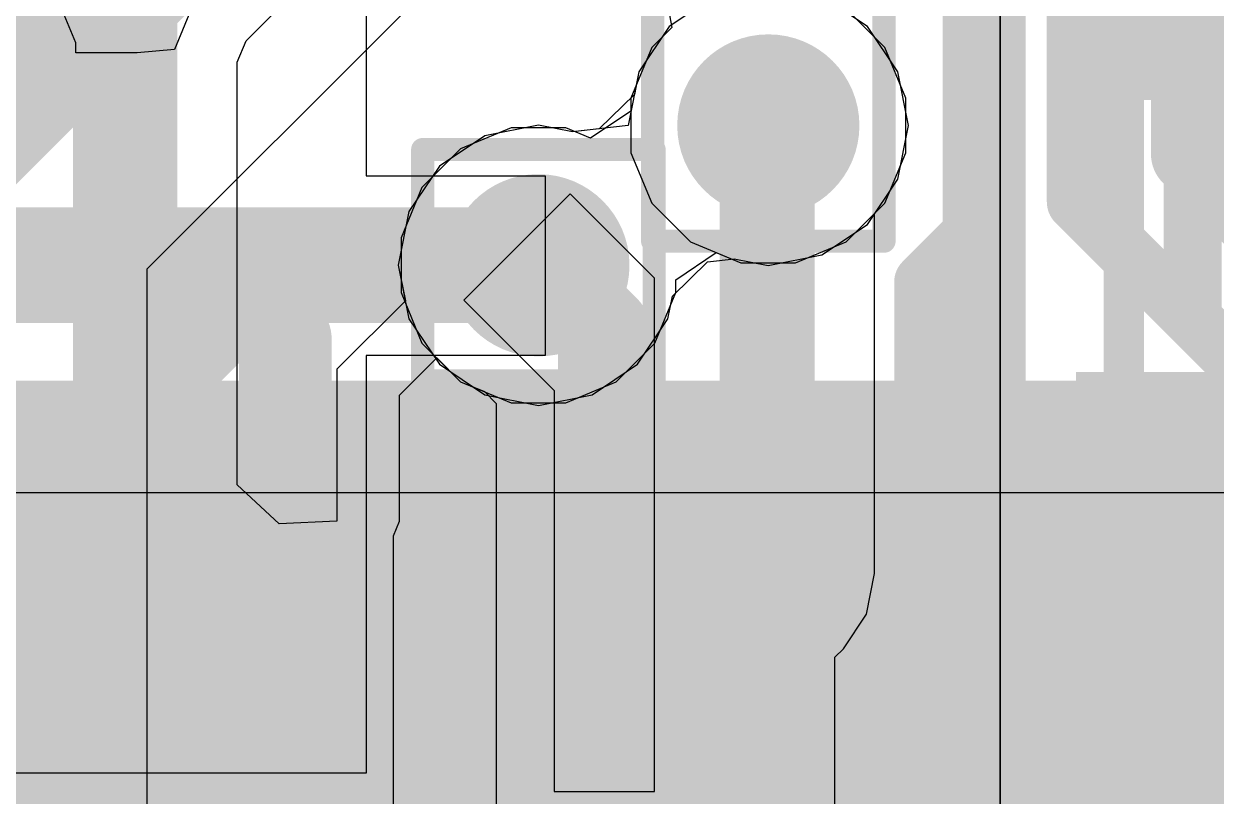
# Model space of a CAD drawing. Header units: inches. Extents: x -6 to 283, y -12 to 154.
# Drawn here: x 37.078 to 39.696, y 2.772 to 4.467 of the extents above; entities that cross this region are included whole.
import ezdxf

# ---------------------------------------------------------------- set-up
doc = ezdxf.new("R2010")
doc.units = ezdxf.units.IN
for name, color, linetype in [('Bottom Layer', 5, 'Continuous'), ('Bottom Paste', 16, 'Continuous'), ('Bottom Solder', 6, 'Continuous'), ('Drill Drawing', 1, 'Continuous'), ('GND-1', 16, 'Continuous'), ('GND-2', 90, 'Continuous'), ('GND-3', 216, 'Continuous'), ('GND-4', 54, 'Continuous'), ('PWR-1', 156, 'Continuous'), ('PWR-2', 130, 'Continuous'), ('Signal L1', 76, 'Continuous'), ('Signal L2', 6, 'Continuous'), ('Top Layer', 1, 'Continuous'), ('Top Overlay', 2, 'Continuous'), ('Top Paste', 8, 'Continuous'), ('Top Solder', 216, 'Continuous'), ('Via Holes', 16, 'Continuous')]:
    doc.layers.add(name, color=color, linetype=linetype)

# ---------------------------------------------------------------- blocks, each defined once
blk = doc.blocks.new('68_QFN__7_7__B_43')
at = {"layer": 'Bottom Layer'}
for points in [[(-0.24, -3.035), (-0.24, -3.835), (-0.46, -3.835), (-0.46, -3.035)], [(0.11, -3.035), (0.11, -3.835), (-0.11, -3.835), (-0.11, -3.035)], [(0.46, -3.035), (0.46, -3.835), (0.24, -3.835), (0.24, -3.035)], [(0.81, -3.035), (0.81, -3.835), (0.59, -3.835), (0.59, -3.035)], [(1.16, -3.035), (1.16, -3.835), (0.94, -3.835), (0.94, -3.035)], [(1.51, -3.035), (1.51, -3.835), (1.29, -3.835), (1.29, -3.035)], [(1.86, -3.035), (1.86, -3.835), (1.64, -3.835), (1.64, -3.035)], [(2.21, -3.035), (2.21, -3.835), (1.99, -3.835), (1.99, -3.035)]]:
    blk.add_hatch(color=5, dxfattribs=at).paths.add_polyline_path(points)
at = {"layer": 'Bottom Paste'}
for points in [[(-0.24, -3.035), (-0.24, -3.835), (-0.46, -3.835), (-0.46, -3.035)], [(0.11, -3.035), (0.11, -3.835), (-0.11, -3.835), (-0.11, -3.035)], [(0.46, -3.035), (0.46, -3.835), (0.24, -3.835), (0.24, -3.035)], [(0.81, -3.035), (0.81, -3.835), (0.59, -3.835), (0.59, -3.035)], [(1.16, -3.035), (1.16, -3.835), (0.94, -3.835), (0.94, -3.035)], [(1.51, -3.035), (1.51, -3.835), (1.29, -3.835), (1.29, -3.035)], [(1.86, -3.035), (1.86, -3.835), (1.64, -3.835), (1.64, -3.035)], [(2.21, -3.035), (2.21, -3.835), (1.99, -3.835), (1.99, -3.035)]]:
    blk.add_hatch(color=16, dxfattribs=at).paths.add_polyline_path(points)
at = {"layer": 'Bottom Solder'}
for points in [[(-0.1384, -2.9334), (-0.1384, -3.9366), (-0.5616, -3.9366), (-0.5616, -2.9334)], [(0.2116, -2.9334), (0.2116, -3.9366), (-0.2116, -3.9366), (-0.2116, -2.9334)], [(0.5616, -2.9334), (0.5616, -3.9366), (0.1384, -3.9366), (0.1384, -2.9334)], [(0.9116, -2.9334), (0.9116, -3.9366), (0.4884, -3.9366), (0.4884, -2.9334)], [(1.2616, -2.9334), (1.2616, -3.9366), (0.8384, -3.9366), (0.8384, -2.9334)], [(1.6116, -2.9334), (1.6116, -3.9366), (1.1884, -3.9366), (1.1884, -2.9334)], [(1.9616, -2.9334), (1.9616, -3.9366), (1.5384, -3.9366), (1.5384, -2.9334)], [(2.3116, -2.9334), (2.3116, -3.9366), (1.8884, -3.9366), (1.8884, -2.9334)], [(2.6616, -2.9334), (2.6616, -3.9366), (2.2384, -3.9366), (2.2384, -2.9334)]]:
    blk.add_hatch(color=6, dxfattribs=at).paths.add_polyline_path(points)
blk = doc.blocks.new('X322524MOB4SI__47')
at = {"layer": 'Top Layer'}
for points in [[(-1.8, -0.25), (-0.4, -0.25), (-0.4, -1.45), (-1.8, -1.45)], [(0.4, -0.25), (1.8, -0.25), (1.8, -1.45), (0.4, -1.45)]]:
    blk.add_hatch(color=1, dxfattribs=at).paths.add_polyline_path(points)
at = {"layer": 'Top Paste'}
for points in [[(-1.8, -0.25), (-0.4, -0.25), (-0.4, -1.45), (-1.8, -1.45)], [(0.4, -0.25), (1.8, -0.25), (1.8, -1.45), (0.4, -1.45)]]:
    blk.add_hatch(color=8, dxfattribs=at).paths.add_polyline_path(points)
at = {"layer": 'Top Solder'}
for points in [[(-1.9016, -0.1484), (-0.2984, -0.1484), (-0.2984, -1.5516), (-1.9016, -1.5516)], [(0.2984, -0.1484), (1.9016, -0.1484), (1.9016, -1.5516), (0.2984, -1.5516)]]:
    blk.add_hatch(color=216, dxfattribs=at).paths.add_polyline_path(points)
at = {"layer": 'Top Overlay'}
blk.add_lwpolyline([(0.1778, -1.2954, 0.127, 0.127, 0), (-0.1778, -1.2954, 0.127, 0.127, 0)], format="xyseb", dxfattribs=at)
for points in [[(-0.2095, -1.2954, 0.0635, 0.0635, 1), (-0.1461, -1.2954, 0.0635, 0.0635, 1)], [(0.1461, -1.2954, 0.0635, 0.0635, 1), (0.2095, -1.2954, 0.0635, 0.0635, 1)]]:
    blk.add_lwpolyline(points, format="xyseb", close=True, dxfattribs=at)
blk = doc.blocks.new('C___0402_451')
at = {"layer": 'Top Layer'}
for points in [[(-0.6985, -0.3175), (-0.6985, 0.3175), (-0.2413, 0.3175), (-0.2413, -0.3175)], [(0.2413, -0.3175), (0.2413, 0.3175), (0.6985, 0.3175), (0.6985, -0.3175)]]:
    blk.add_hatch(color=1, dxfattribs=at).paths.add_polyline_path(points)
at = {"layer": 'Top Paste'}
for points in [[(-0.6985, -0.3175), (-0.6985, 0.3175), (-0.2413, 0.3175), (-0.2413, -0.3175)], [(0.2413, -0.3175), (0.2413, 0.3175), (0.6985, 0.3175), (0.6985, -0.3175)]]:
    blk.add_hatch(color=8, dxfattribs=at).paths.add_polyline_path(points)
at = {"layer": 'Top Solder'}
for points in [[(-0.7585, -0.3775), (-0.7585, 0.3775), (-0.1813, 0.3775), (-0.1813, -0.3775)], [(0.1813, -0.3775), (0.1813, 0.3775), (0.7585, 0.3775), (0.7585, -0.3775)]]:
    blk.add_hatch(color=216, dxfattribs=at).paths.add_polyline_path(points)
at = {"layer": 'Top Overlay'}
for points in [[(-0.7874, 0.4064, 0.127, 0.127, 0), (-0.7874, -0.4064, 0.127, 0.127, 0)], [(-0.7874, 0.4064, 0.127, 0.127, 0), (-0.2794, 0.4064, 0.127, 0.127, 0)], [(0.2794, 0.4064, 0.127, 0.127, 0), (0.7874, 0.4064, 0.127, 0.127, 0)], [(0.7874, 0.4064, 0.127, 0.127, 0), (0.7874, -0.4064, 0.127, 0.127, 0)], [(-0.7874, -0.4064, 0.127, 0.127, 0), (-0.2794, -0.4064, 0.127, 0.127, 0)], [(0.2794, -0.4064, 0.127, 0.127, 0), (0.7874, -0.4064, 0.127, 0.127, 0)]]:
    blk.add_lwpolyline(points, format="xyseb", dxfattribs=at)
for points in [[(-0.8191, 0.4064, 0.0635, 0.0635, 1), (-0.7556, 0.4064, 0.0635, 0.0635, 1)], [(-0.8191, 0.4064, 0.0635, 0.0635, 1), (-0.7556, 0.4064, 0.0635, 0.0635, 1)], [(-0.3111, 0.4064, 0.0635, 0.0635, 1), (-0.2477, 0.4064, 0.0635, 0.0635, 1)], [(0.2477, 0.4064, 0.0635, 0.0635, 1), (0.3111, 0.4064, 0.0635, 0.0635, 1)], [(0.7556, 0.4064, 0.0635, 0.0635, 1), (0.8191, 0.4064, 0.0635, 0.0635, 1)], [(0.7556, 0.4064, 0.0635, 0.0635, 1), (0.8191, 0.4064, 0.0635, 0.0635, 1)], [(-0.8191, -0.4064, 0.0635, 0.0635, 1), (-0.7556, -0.4064, 0.0635, 0.0635, 1)], [(-0.8191, -0.4064, 0.0635, 0.0635, 1), (-0.7556, -0.4064, 0.0635, 0.0635, 1)], [(-0.3111, -0.4064, 0.0635, 0.0635, 1), (-0.2477, -0.4064, 0.0635, 0.0635, 1)], [(0.2477, -0.4064, 0.0635, 0.0635, 1), (0.3111, -0.4064, 0.0635, 0.0635, 1)], [(0.7556, -0.4064, 0.0635, 0.0635, 1), (0.8191, -0.4064, 0.0635, 0.0635, 1)], [(0.7556, -0.4064, 0.0635, 0.0635, 1), (0.8191, -0.4064, 0.0635, 0.0635, 1)]]:
    blk.add_lwpolyline(points, format="xyseb", close=True, dxfattribs=at)
blk = doc.blocks.new('C___0402_454')
at = {"layer": 'Top Layer'}
for points in [[(-0.6985, -0.3175), (-0.6985, 0.3175), (-0.2413, 0.3175), (-0.2413, -0.3175)], [(0.2413, -0.3175), (0.2413, 0.3175), (0.6985, 0.3175), (0.6985, -0.3175)]]:
    blk.add_hatch(color=1, dxfattribs=at).paths.add_polyline_path(points)
at = {"layer": 'Top Paste'}
for points in [[(-0.6985, -0.3175), (-0.6985, 0.3175), (-0.2413, 0.3175), (-0.2413, -0.3175)], [(0.2413, -0.3175), (0.2413, 0.3175), (0.6985, 0.3175), (0.6985, -0.3175)]]:
    blk.add_hatch(color=8, dxfattribs=at).paths.add_polyline_path(points)
at = {"layer": 'Top Solder'}
for points in [[(-0.7585, -0.3775), (-0.7585, 0.3775), (-0.1813, 0.3775), (-0.1813, -0.3775)], [(0.1813, -0.3775), (0.1813, 0.3775), (0.7585, 0.3775), (0.7585, -0.3775)]]:
    blk.add_hatch(color=216, dxfattribs=at).paths.add_polyline_path(points)
at = {"layer": 'Top Overlay'}
for points in [[(-0.7874, 0.4064, 0.127, 0.127, 0), (-0.7874, -0.4064, 0.127, 0.127, 0)], [(-0.7874, 0.4064, 0.127, 0.127, 0), (-0.2794, 0.4064, 0.127, 0.127, 0)], [(0.2794, 0.4064, 0.127, 0.127, 0), (0.7874, 0.4064, 0.127, 0.127, 0)], [(0.7874, 0.4064, 0.127, 0.127, 0), (0.7874, -0.4064, 0.127, 0.127, 0)], [(-0.7874, -0.4064, 0.127, 0.127, 0), (-0.2794, -0.4064, 0.127, 0.127, 0)], [(0.2794, -0.4064, 0.127, 0.127, 0), (0.7874, -0.4064, 0.127, 0.127, 0)]]:
    blk.add_lwpolyline(points, format="xyseb", dxfattribs=at)
for points in [[(-0.8191, 0.4064, 0.0635, 0.0635, 1), (-0.7556, 0.4064, 0.0635, 0.0635, 1)], [(-0.8191, 0.4064, 0.0635, 0.0635, 1), (-0.7556, 0.4064, 0.0635, 0.0635, 1)], [(-0.3111, 0.4064, 0.0635, 0.0635, 1), (-0.2477, 0.4064, 0.0635, 0.0635, 1)], [(0.2477, 0.4064, 0.0635, 0.0635, 1), (0.3111, 0.4064, 0.0635, 0.0635, 1)], [(0.7556, 0.4064, 0.0635, 0.0635, 1), (0.8191, 0.4064, 0.0635, 0.0635, 1)], [(0.7556, 0.4064, 0.0635, 0.0635, 1), (0.8191, 0.4064, 0.0635, 0.0635, 1)], [(-0.8191, -0.4064, 0.0635, 0.0635, 1), (-0.7556, -0.4064, 0.0635, 0.0635, 1)], [(-0.8191, -0.4064, 0.0635, 0.0635, 1), (-0.7556, -0.4064, 0.0635, 0.0635, 1)], [(-0.3111, -0.4064, 0.0635, 0.0635, 1), (-0.2477, -0.4064, 0.0635, 0.0635, 1)], [(0.2477, -0.4064, 0.0635, 0.0635, 1), (0.3111, -0.4064, 0.0635, 0.0635, 1)], [(0.7556, -0.4064, 0.0635, 0.0635, 1), (0.8191, -0.4064, 0.0635, 0.0635, 1)], [(0.7556, -0.4064, 0.0635, 0.0635, 1), (0.8191, -0.4064, 0.0635, 0.0635, 1)]]:
    blk.add_lwpolyline(points, format="xyseb", close=True, dxfattribs=at)

msp = doc.modelspace()

# ---------------------------------------------------------------- hatches: boundary and pattern name
at = {"layer": 'Bottom Layer'}
h = msp.add_hatch(color=5, dxfattribs=at)
edge = h.paths.add_edge_path()
edge.add_arc((38.7124, 4.2439), 0.2, 0, 360)
h = msp.add_hatch(color=5, dxfattribs=at)
edge = h.paths.add_edge_path()
edge.add_arc((38.2076, 3.937), 0.2, 0, 360)
msp.add_hatch(color=5, dxfattribs=at).paths.add_polyline_path([(37.8944, 3.1818), (37.8944, 1.8468), (38.1122, 1.8468), (38.1122, 3.1818)])
at = {"layer": 'GND-1'}
h = msp.add_hatch(color=16, dxfattribs=at)
edge = h.paths.add_edge_path()
edge.add_arc((38.7124, 4.2439), 0.2, 0, 360)
h = msp.add_hatch(color=16, dxfattribs=at)
edge = h.paths.add_edge_path()
edge.add_arc((38.2076, 3.937), 0.2, 0, 360)
at = {"layer": 'GND-2'}
h = msp.add_hatch(color=90, dxfattribs=at)
edge = h.paths.add_edge_path()
edge.add_arc((38.7124, 4.2439), 0.2, 0, 360)
h = msp.add_hatch(color=90, dxfattribs=at)
edge = h.paths.add_edge_path()
edge.add_arc((38.2076, 3.937), 0.2, 0, 360)
at = {"layer": 'GND-3'}
h = msp.add_hatch(color=216, dxfattribs=at)
edge = h.paths.add_edge_path()
edge.add_arc((38.7124, 4.2439), 0.2, 0, 360)
h = msp.add_hatch(color=216, dxfattribs=at)
edge = h.paths.add_edge_path()
edge.add_arc((38.2076, 3.937), 0.2, 0, 360)
at = {"layer": 'GND-4'}
h = msp.add_hatch(color=54, dxfattribs=at)
edge = h.paths.add_edge_path()
edge.add_arc((38.7124, 4.2439), 0.2, 0, 360)
h = msp.add_hatch(color=54, dxfattribs=at)
edge = h.paths.add_edge_path()
edge.add_arc((38.2076, 3.937), 0.2, 0, 360)
at = {"layer": 'PWR-1'}
h = msp.add_hatch(color=156, dxfattribs=at)
edge = h.paths.add_edge_path()
edge.add_arc((38.7124, 4.2439), 0.2, 0, 360)
h = msp.add_hatch(color=156, dxfattribs=at)
edge = h.paths.add_edge_path()
edge.add_arc((38.2076, 3.937), 0.2, 0, 360)
at = {"layer": 'PWR-2'}
h = msp.add_hatch(color=130, dxfattribs=at)
edge = h.paths.add_edge_path()
edge.add_arc((38.7124, 4.2439), 0.2, 0, 360)
h = msp.add_hatch(color=130, dxfattribs=at)
edge = h.paths.add_edge_path()
edge.add_arc((38.2076, 3.937), 0.2, 0, 360)
at = {"layer": 'Signal L1'}
h = msp.add_hatch(color=76, dxfattribs=at)
edge = h.paths.add_edge_path()
edge.add_arc((38.7124, 4.2439), 0.2, 0, 360)
h = msp.add_hatch(color=76, dxfattribs=at)
edge = h.paths.add_edge_path()
edge.add_arc((38.2076, 3.937), 0.2, 0, 360)
at = {"layer": 'Signal L2'}
h = msp.add_hatch(color=6, dxfattribs=at)
edge = h.paths.add_edge_path()
edge.add_arc((38.7124, 4.2439), 0.2, 0, 360)
h = msp.add_hatch(color=6, dxfattribs=at)
edge = h.paths.add_edge_path()
edge.add_arc((38.2076, 3.937), 0.2, 0, 360)
at = {"layer": 'Top Layer'}
h = msp.add_hatch(color=1, dxfattribs=at)
edge = h.paths.add_edge_path()
edge.add_arc((38.7124, 4.2439), 0.2, 0, 360)
h = msp.add_hatch(color=1, dxfattribs=at)
edge = h.paths.add_edge_path()
edge.add_arc((38.2076, 3.937), 0.2, 0, 360)
at = {"layer": 'Via Holes'}
h = msp.add_hatch(color=7, dxfattribs=at)
edge = h.paths.add_edge_path()
edge.add_arc((38.7124, 4.2439), 0.1, 0, 360)
h = msp.add_hatch(color=7, dxfattribs=at)
edge = h.paths.add_edge_path()
edge.add_arc((38.2076, 3.937), 0.1, 0, 360)

# ---------------------------------------------------------------- linework, layer by layer
at = {"layer": 'Bottom Layer'}
for p, q in [((37.5658, 4.4299), (37.7135, 4.5775)), ((37.1919, 4.4252), (37.1517, 4.5224)), ((37.4493, 4.5078), (37.409, 4.4106)), ((38.5947, 4.528), (38.495, 4.4614)), ((38.495, 4.4614), (38.4283, 4.3616)), ((37.1919, 4.4036), (37.1919, 4.4252)), ((37.5465, 4.3832), (37.5658, 4.4299)), ((37.3269, 4.4036), (37.1919, 4.4036)), ((37.409, 4.4106), (37.3269, 4.4036)), ((37.5465, 3.4548), (37.5465, 4.3832)), ((38.4283, 4.3616), (38.4049, 4.2439)), ((38.2076, 4.2446), (38.09, 4.2211)), ((38.2824, 4.2297), (38.2076, 4.2446)), ((38.4049, 4.2439), (38.2824, 4.2297)), ((38.09, 4.2211), (37.9902, 4.1545)), ((37.9902, 4.1545), (37.9235, 4.0547)), ((38.2774, 4.0937), (38.044, 3.8603)), ((38.4622, 3.9089), (38.2774, 4.0937)), ((37.9235, 4.0547), (37.9001, 3.937)), ((37.9001, 3.937), (37.9156, 3.8592)), ((38.4622, 2.7818), (38.4622, 3.9089)), ((37.9156, 3.8592), (37.7652, 3.7088)), ((38.044, 3.8603), (38.2422, 3.662)), ((37.9027, 3.6518), (37.9845, 3.7337)), ((37.9845, 3.7337), (38.0368, 3.6814)), ((37.7652, 3.7088), (37.7652, 3.3754)), ((38.0368, 3.6814), (38.089, 3.6597)), ((37.9027, 3.3754), (37.9027, 3.6518)), ((38.089, 3.6597), (38.1152, 3.6335)), ((38.2422, 3.662), (38.2422, 2.7818)), ((38.1152, 3.6335), (38.1152, 2.6548)), ((37.6382, 3.3693), (37.5465, 3.4548)), ((37.7652, 3.3754), (37.6382, 3.3693)), ((37.8892, 3.3429), (37.9027, 3.3754)), ((37.8892, 2.6548), (37.8892, 3.3429)), ((38.2422, 2.7818), (38.4622, 2.7818))]:
    msp.add_line(p, q, dxfattribs=at)
for points in [[(39.6413, 4.181, 0.1778, 0.1778, 0), (39.6413, 7.2706, 0.1778, 0.1778, 0)], [(39.3873, 4.0758, 0.127, 0.127, 0), (39.3873, 7.1554, 0.127, 0.127, 0)], [(39.1587, 4.0067, 0.127, 0.127, 0), (39.1587, 7.0607, 0.127, 0.127, 0)], [(37.3005, 3.4548, 0.2286, 0.2286, 0), (37.3005, 4.9331, 0.2286, 0.2286, 0)], [(39.6413, 4.181, 0.1778, 0.1778, 0), (39.961, 3.8613, 0.1778, 0.1778, 0)], [(38.7073, 4.1118, 0.2032, 0.2032, 0), (38.7124, 4.1169, 0.2032, 0.2032, 0)], [(38.7073, 3.1869, 0.2032, 0.2032, 0), (38.7073, 4.1118, 0.2032, 0.2032, 0)], [(39.3873, 4.0758, 0.127, 0.127, 0), (39.7462, 3.7169, 0.127, 0.127, 0)], [(39.0522, 3.9002, 0.127, 0.127, 0), (39.1587, 4.0067, 0.127, 0.127, 0)], [(38.2076, 3.937, 0.2032, 0.2032, 0), (38.3522, 3.7924, 0.2032, 0.2032, 0)], [(39.0522, 3.1818, 0.127, 0.127, 0), (39.0522, 3.9002, 0.127, 0.127, 0)], [(37.6522, 3.1818, 0.2032, 0.2032, 0), (37.6522, 3.7749, 0.2032, 0.2032, 0)], [(38.3522, 3.1818, 0.2032, 0.2032, 0), (38.3522, 3.7924, 0.2032, 0.2032, 0)], [(39.7462, 3.1878, 0.127, 0.127, 0), (39.7462, 3.7169, 0.127, 0.127, 0)], [(37.3022, 3.1818, 0.1905, 0.1905, 0), (37.3022, 3.5163, 0.1905, 0.1905, 0)], [(37.3022, 3.1818, 0.1905, 0.1905, 0), (37.3068, 3.1864, 0.1905, 0.1905, 0)], [(38.7022, 3.1818, 0.2032, 0.2032, 0), (38.7073, 3.1869, 0.2032, 0.2032, 0)]]:
    msp.add_lwpolyline(points, format="xyseb", dxfattribs=at)
for points in [[(39.5969, 4.181, 0.0889, 0.0889, 1), (39.6858, 4.181, 0.0889, 0.0889, 1)], [(39.5969, 4.181, 0.0889, 0.0889, 1), (39.6858, 4.181, 0.0889, 0.0889, 1)], [(38.6616, 4.1169, 0.1016, 0.1016, 1), (38.7632, 4.1169, 0.1016, 0.1016, 1)], [(38.6565, 4.1118, 0.1016, 0.1016, 1), (38.7581, 4.1118, 0.1016, 0.1016, 1)], [(38.6565, 4.1118, 0.1016, 0.1016, 1), (38.7581, 4.1118, 0.1016, 0.1016, 1)], [(39.3556, 4.0758, 0.0635, 0.0635, 1), (39.4191, 4.0758, 0.0635, 0.0635, 1)], [(39.3556, 4.0758, 0.0635, 0.0635, 1), (39.4191, 4.0758, 0.0635, 0.0635, 1)], [(39.127, 4.0067, 0.0635, 0.0635, 1), (39.1905, 4.0067, 0.0635, 0.0635, 1)], [(39.127, 4.0067, 0.0635, 0.0635, 1), (39.1905, 4.0067, 0.0635, 0.0635, 1)], [(38.1568, 3.937, 0.1016, 0.1016, 1), (38.2584, 3.937, 0.1016, 0.1016, 1)], [(39.0205, 3.9002, 0.0635, 0.0635, 1), (39.084, 3.9002, 0.0635, 0.0635, 1)], [(39.0205, 3.9002, 0.0635, 0.0635, 1), (39.084, 3.9002, 0.0635, 0.0635, 1)], [(37.6014, 3.7749, 0.1016, 0.1016, 1), (37.703, 3.7749, 0.1016, 0.1016, 1)], [(38.3014, 3.7924, 0.1016, 0.1016, 1), (38.403, 3.7924, 0.1016, 0.1016, 1)], [(38.3014, 3.7924, 0.1016, 0.1016, 1), (38.403, 3.7924, 0.1016, 0.1016, 1)], [(39.7144, 3.7169, 0.0635, 0.0635, 1), (39.7779, 3.7169, 0.0635, 0.0635, 1)], [(39.7144, 3.7169, 0.0635, 0.0635, 1), (39.7779, 3.7169, 0.0635, 0.0635, 1)], [(37.2546, 3.5163, 0.0952, 0.0952, 1), (37.3499, 3.5163, 0.0952, 0.0952, 1)], [(37.2433, 3.4548, 0.1143, 0.1143, 1), (37.3576, 3.4548, 0.1143, 0.1143, 1)], [(37.2546, 3.1818, 0.0952, 0.0952, 1), (37.3499, 3.1818, 0.0952, 0.0952, 1)], [(37.2546, 3.1818, 0.0952, 0.0952, 1), (37.3499, 3.1818, 0.0952, 0.0952, 1)], [(37.2592, 3.1864, 0.0952, 0.0952, 1), (37.3544, 3.1864, 0.0952, 0.0952, 1)], [(37.6014, 3.1818, 0.1016, 0.1016, 1), (37.703, 3.1818, 0.1016, 0.1016, 1)], [(38.3014, 3.1818, 0.1016, 0.1016, 1), (38.403, 3.1818, 0.1016, 0.1016, 1)], [(38.6514, 3.1818, 0.1016, 0.1016, 1), (38.753, 3.1818, 0.1016, 0.1016, 1)], [(38.6565, 3.1869, 0.1016, 0.1016, 1), (38.7581, 3.1869, 0.1016, 0.1016, 1)], [(38.6565, 3.1869, 0.1016, 0.1016, 1), (38.7581, 3.1869, 0.1016, 0.1016, 1)], [(39.7144, 3.1878, 0.0635, 0.0635, 1), (39.7779, 3.1878, 0.0635, 0.0635, 1)], [(39.0205, 3.1818, 0.0635, 0.0635, 1), (39.084, 3.1818, 0.0635, 0.0635, 1)]]:
    msp.add_lwpolyline(points, format="xyseb", close=True, dxfattribs=at)
at = {"layer": 'Drill Drawing'}
for points in [[(38.4584, 3.9899, 0.0508, 0.0508, 0), (38.4584, 4.4979, 0.0508, 0.0508, 0)], [(38.9664, 3.9899, 0.0508, 0.0508, 0), (38.9664, 4.4979, 0.0508, 0.0508, 0)], [(37.9536, 4.191, 0.0508, 0.0508, 0), (38.4616, 4.191, 0.0508, 0.0508, 0)], [(37.9536, 3.683, 0.0508, 0.0508, 0), (37.9536, 4.191, 0.0508, 0.0508, 0)], [(38.4616, 3.683, 0.0508, 0.0508, 0), (38.4616, 4.191, 0.0508, 0.0508, 0)], [(38.4584, 3.9899, 0.0508, 0.0508, 0), (38.9664, 3.9899, 0.0508, 0.0508, 0)], [(37.9536, 3.683, 0.0508, 0.0508, 0), (38.4616, 3.683, 0.0508, 0.0508, 0)]]:
    msp.add_lwpolyline(points, format="xyseb", dxfattribs=at)
for points in [[(37.9409, 4.191, 0.0254, 0.0254, 1), (37.9663, 4.191, 0.0254, 0.0254, 1)], [(37.9409, 4.191, 0.0254, 0.0254, 1), (37.9663, 4.191, 0.0254, 0.0254, 1)], [(38.4489, 4.191, 0.0254, 0.0254, 1), (38.4743, 4.191, 0.0254, 0.0254, 1)], [(38.4489, 4.191, 0.0254, 0.0254, 1), (38.4743, 4.191, 0.0254, 0.0254, 1)], [(38.4457, 3.9899, 0.0254, 0.0254, 1), (38.4711, 3.9899, 0.0254, 0.0254, 1)], [(38.4457, 3.9899, 0.0254, 0.0254, 1), (38.4711, 3.9899, 0.0254, 0.0254, 1)], [(38.9537, 3.9899, 0.0254, 0.0254, 1), (38.9791, 3.9899, 0.0254, 0.0254, 1)], [(38.9537, 3.9899, 0.0254, 0.0254, 1), (38.9791, 3.9899, 0.0254, 0.0254, 1)], [(37.9409, 3.683, 0.0254, 0.0254, 1), (37.9663, 3.683, 0.0254, 0.0254, 1)], [(37.9409, 3.683, 0.0254, 0.0254, 1), (37.9663, 3.683, 0.0254, 0.0254, 1)], [(38.4489, 3.683, 0.0254, 0.0254, 1), (38.4743, 3.683, 0.0254, 0.0254, 1)], [(38.4489, 3.683, 0.0254, 0.0254, 1), (38.4743, 3.683, 0.0254, 0.0254, 1)]]:
    msp.add_lwpolyline(points, format="xyseb", close=True, dxfattribs=at)
at = {"layer": 'GND-1'}
for p, q in [((38.4811, 4.5634), (38.5009, 4.459)), ((38.9681, 4.4148), (38.8832, 4.4996)), ((38.5009, 4.459), (38.4567, 4.4148)), ((38.4567, 4.4148), (38.4108, 4.3039)), ((39.014, 4.3039), (38.9681, 4.4148)), ((38.4108, 4.3039), (38.4108, 4.2756)), ((39.014, 4.1839), (39.014, 4.3039)), ((38.4108, 4.2756), (38.3219, 4.2162)), ((38.1477, 4.2386), (38.0368, 4.1927)), ((38.2676, 4.2386), (38.1477, 4.2386)), ((38.3219, 4.2162), (38.2676, 4.2386)), ((38.0368, 4.1927), (37.952, 4.1079)), ((38.9681, 4.0731), (39.014, 4.1839)), ((37.952, 4.1079), (37.906, 3.997)), ((38.8832, 3.9882), (38.9681, 4.0731)), ((37.906, 3.997), (37.906, 3.8771)), ((38.7724, 3.9423), (38.8832, 3.9882)), ((38.5092, 3.9054), (38.5981, 3.9648)), ((38.5981, 3.9648), (38.6524, 3.9423)), ((38.6524, 3.9423), (38.7724, 3.9423)), ((38.5092, 3.8771), (38.5092, 3.9054)), ((37.906, 3.8771), (37.952, 3.7662)), ((38.4633, 3.7662), (38.5092, 3.8771)), ((37.952, 3.7662), (38.0368, 3.6814)), ((38.3785, 3.6814), (38.4633, 3.7662)), ((38.0368, 3.6814), (38.1477, 3.6354)), ((38.2676, 3.6354), (38.3785, 3.6814)), ((38.1477, 3.6354), (38.2676, 3.6354))]:
    msp.add_line(p, q, dxfattribs=at)
at = {"layer": 'GND-2'}
for p, q in [((38.4811, 4.5634), (38.5009, 4.459)), ((38.9681, 4.4148), (38.8832, 4.4996)), ((38.5009, 4.459), (38.4567, 4.4148)), ((38.4567, 4.4148), (38.4108, 4.3039)), ((39.014, 4.3039), (38.9681, 4.4148)), ((38.4108, 4.3039), (38.4108, 4.2756)), ((39.014, 4.1839), (39.014, 4.3039)), ((38.4108, 4.2756), (38.3219, 4.2162)), ((38.1477, 4.2386), (38.0368, 4.1927)), ((38.2676, 4.2386), (38.1477, 4.2386)), ((38.3219, 4.2162), (38.2676, 4.2386)), ((38.0368, 4.1927), (37.952, 4.1079)), ((38.9681, 4.0731), (39.014, 4.1839)), ((37.952, 4.1079), (37.906, 3.997)), ((38.8832, 3.9882), (38.9681, 4.0731)), ((37.906, 3.997), (37.906, 3.8771)), ((38.7724, 3.9423), (38.8832, 3.9882)), ((38.5092, 3.9054), (38.5981, 3.9648)), ((38.5981, 3.9648), (38.6524, 3.9423)), ((38.6524, 3.9423), (38.7724, 3.9423)), ((38.5092, 3.8771), (38.5092, 3.9054)), ((37.906, 3.8771), (37.952, 3.7662)), ((38.4633, 3.7662), (38.5092, 3.8771)), ((37.952, 3.7662), (38.0368, 3.6814)), ((38.3785, 3.6814), (38.4633, 3.7662)), ((38.0368, 3.6814), (38.1477, 3.6354)), ((38.2676, 3.6354), (38.3785, 3.6814)), ((38.1477, 3.6354), (38.2676, 3.6354))]:
    msp.add_line(p, q, dxfattribs=at)
at = {"layer": 'GND-3'}
for p, q in [((38.4811, 4.5634), (38.5009, 4.459)), ((38.9681, 4.4148), (38.8832, 4.4996)), ((38.5009, 4.459), (38.4567, 4.4148)), ((38.4567, 4.4148), (38.4108, 4.3039)), ((39.014, 4.3039), (38.9681, 4.4148)), ((38.4108, 4.3039), (38.4108, 4.2756)), ((39.014, 4.1839), (39.014, 4.3039)), ((38.4108, 4.2756), (38.3219, 4.2162)), ((38.1477, 4.2386), (38.0368, 4.1927)), ((38.2676, 4.2386), (38.1477, 4.2386)), ((38.3219, 4.2162), (38.2676, 4.2386)), ((38.0368, 4.1927), (37.952, 4.1079)), ((38.9681, 4.0731), (39.014, 4.1839)), ((37.952, 4.1079), (37.906, 3.997)), ((38.8832, 3.9882), (38.9681, 4.0731)), ((37.906, 3.997), (37.906, 3.8771)), ((38.7724, 3.9423), (38.8832, 3.9882)), ((38.5092, 3.9054), (38.5981, 3.9648)), ((38.5981, 3.9648), (38.6524, 3.9423)), ((38.6524, 3.9423), (38.7724, 3.9423)), ((38.5092, 3.8771), (38.5092, 3.9054)), ((37.906, 3.8771), (37.952, 3.7662)), ((38.4633, 3.7662), (38.5092, 3.8771)), ((37.952, 3.7662), (38.0368, 3.6814)), ((38.3785, 3.6814), (38.4633, 3.7662)), ((38.0368, 3.6814), (38.1477, 3.6354)), ((38.2676, 3.6354), (38.3785, 3.6814)), ((38.1477, 3.6354), (38.2676, 3.6354))]:
    msp.add_line(p, q, dxfattribs=at)
at = {"layer": 'GND-4'}
for p, q in [((38.4811, 4.5634), (38.5009, 4.459)), ((38.9681, 4.4148), (38.8832, 4.4996)), ((38.5009, 4.459), (38.4567, 4.4148)), ((38.4567, 4.4148), (38.4108, 4.3039)), ((39.014, 4.3039), (38.9681, 4.4148)), ((38.4108, 4.3039), (38.4108, 4.2756)), ((39.014, 4.1839), (39.014, 4.3039)), ((38.4108, 4.2756), (38.3219, 4.2162)), ((38.1477, 4.2386), (38.0368, 4.1927)), ((38.2676, 4.2386), (38.1477, 4.2386)), ((38.3219, 4.2162), (38.2676, 4.2386)), ((38.0368, 4.1927), (37.952, 4.1079)), ((38.9681, 4.0731), (39.014, 4.1839)), ((37.952, 4.1079), (37.906, 3.997)), ((38.8832, 3.9882), (38.9681, 4.0731)), ((37.906, 3.997), (37.906, 3.8771)), ((38.7724, 3.9423), (38.8832, 3.9882)), ((38.5092, 3.9054), (38.5981, 3.9648)), ((38.5981, 3.9648), (38.6524, 3.9423)), ((38.6524, 3.9423), (38.7724, 3.9423)), ((38.5092, 3.8771), (38.5092, 3.9054)), ((37.906, 3.8771), (37.952, 3.7662)), ((38.4633, 3.7662), (38.5092, 3.8771)), ((37.952, 3.7662), (38.0368, 3.6814)), ((38.3785, 3.6814), (38.4633, 3.7662)), ((38.0368, 3.6814), (38.1477, 3.6354)), ((38.2676, 3.6354), (38.3785, 3.6814)), ((38.1477, 3.6354), (38.2676, 3.6354))]:
    msp.add_line(p, q, dxfattribs=at)
at = {"layer": 'PWR-1'}
for p, q in [((38.5947, 4.528), (38.495, 4.4614)), ((38.9298, 4.4614), (38.8301, 4.528)), ((37.349, 3.9291), (37.9134, 4.4935)), ((38.495, 4.4614), (38.4283, 4.3616)), ((38.9965, 4.3616), (38.9298, 4.4614)), ((38.4283, 4.3616), (38.4184, 4.3117)), ((39.0199, 4.2439), (38.9965, 4.3616)), ((38.4184, 4.3117), (38.3411, 4.2365)), ((38.2076, 4.2446), (38.09, 4.2211)), ((38.2824, 4.2297), (38.2076, 4.2446)), ((38.9965, 4.1262), (39.0199, 4.2439)), ((38.09, 4.2211), (37.9902, 4.1545)), ((38.3411, 4.2365), (38.2824, 4.2297)), ((37.9902, 4.1545), (37.9235, 4.0547)), ((38.9298, 4.0265), (38.9965, 4.1262)), ((37.9235, 4.0547), (37.9001, 3.937)), ((38.8301, 3.9598), (38.9298, 4.0265)), ((38.7124, 3.9364), (38.8301, 3.9598)), ((37.349, 2.4526), (37.349, 3.9291)), ((37.9001, 3.937), (37.9235, 3.8194)), ((38.5017, 3.8693), (38.5789, 3.9445)), ((38.5789, 3.9445), (38.6376, 3.9513)), ((38.6376, 3.9513), (38.7124, 3.9364)), ((38.4917, 3.8194), (38.5017, 3.8693)), ((37.9235, 3.8194), (37.9902, 3.7196)), ((38.4251, 3.7196), (38.4917, 3.8194)), ((37.9902, 3.7196), (38.09, 3.6529)), ((38.3253, 3.6529), (38.4251, 3.7196)), ((38.09, 3.6529), (38.2076, 3.6295)), ((38.2076, 3.6295), (38.3253, 3.6529))]:
    msp.add_line(p, q, dxfattribs=at)
msp.add_lwpolyline([(36.8422, 4.1649, 0.381, 0.381, 0), (37.3662, 4.6888, 0.381, 0.381, 0)], format="xyseb", dxfattribs=at)
at = {"layer": 'PWR-2'}
for p, q in [((38.4811, 4.5634), (38.5009, 4.459)), ((38.9681, 4.4148), (38.8832, 4.4996)), ((38.5009, 4.459), (38.4567, 4.4148)), ((38.4567, 4.4148), (38.4108, 4.3039)), ((39.014, 4.3039), (38.9681, 4.4148)), ((38.4108, 4.3039), (38.4108, 4.1839)), ((39.014, 4.1839), (39.014, 4.3039)), ((38.4108, 4.1839), (38.4567, 4.0731)), ((38.9681, 4.0731), (39.014, 4.1839)), ((38.4567, 4.0731), (38.5416, 3.9882)), ((38.8832, 3.9882), (38.9681, 4.0731)), ((38.5416, 3.9882), (38.6524, 3.9423)), ((38.7724, 3.9423), (38.8832, 3.9882)), ((38.6524, 3.9423), (38.7724, 3.9423))]:
    msp.add_line(p, q, dxfattribs=at)
at = {"layer": 'Signal L1'}
for p, q in [((38.4811, 4.5634), (38.5009, 4.459)), ((38.9681, 4.4148), (38.8832, 4.4996)), ((38.5009, 4.459), (38.4567, 4.4148)), ((38.4567, 4.4148), (38.4108, 4.3039)), ((39.014, 4.3039), (38.9681, 4.4148)), ((38.4108, 4.3039), (38.4108, 4.1839)), ((39.014, 4.1839), (39.014, 4.3039)), ((38.4108, 4.1839), (38.4567, 4.0731)), ((38.9681, 4.0731), (39.014, 4.1839)), ((38.4567, 4.0731), (38.5416, 3.9882)), ((38.8832, 3.9882), (38.9681, 4.0731)), ((38.5416, 3.9882), (38.6524, 3.9423)), ((38.7724, 3.9423), (38.8832, 3.9882)), ((38.6524, 3.9423), (38.7724, 3.9423)), ((39.9139, 3.4375), (36.3201, 3.4375))]:
    msp.add_line(p, q, dxfattribs=at)
for points in [[(36.8465, 3.937, 0.254, 0.254, 0), (38.2076, 3.937, 0.254, 0.254, 0)], [(38.2076, 3.937, 0.254, 0.254, 0), (38.2372, 3.937, 0.254, 0.254, 0)], [(35.7818, 2.9853, 0.1016, 0.1016, 0), (47.9545, 2.9853, 0.1016, 0.1016, 0)]]:
    msp.add_lwpolyline(points, format="xyseb", dxfattribs=at)
for points in [[(38.1441, 3.937, 0.127, 0.127, 1), (38.2711, 3.937, 0.127, 0.127, 1)], [(38.1441, 3.937, 0.127, 0.127, 1), (38.2711, 3.937, 0.127, 0.127, 1)], [(38.1737, 3.937, 0.127, 0.127, 1), (38.3007, 3.937, 0.127, 0.127, 1)]]:
    msp.add_lwpolyline(points, format="xyseb", close=True, dxfattribs=at)
at = {"layer": 'Signal L2'}
for points in [[(39.2008, -0.7777, 0.0889, 0.0889, 0), (39.2008, 7.3579, 0.0889, 0.0889, 0)], [(39.4929, -0.6567, 0.0889, 0.0889, 0), (39.4929, 7.2369, 0.0889, 0.0889, 0)]]:
    msp.add_lwpolyline(points, format="xyseb", dxfattribs=at)
at = {"layer": 'Top Layer'}
for p, q in [((39.2216, 2.0992), (39.2216, 6.0347)), ((39.2216, 6.0347), (39.2216, 2.0992)), ((37.8296, 5.7511), (37.8296, 4.1332)), ((38.9681, 4.4148), (38.8832, 4.4996)), ((39.014, 4.3039), (38.9681, 4.4148)), ((39.014, 4.1839), (39.014, 4.3039)), ((38.9681, 4.0731), (39.014, 4.1839)), ((37.8296, 4.1332), (38.2224, 4.1332)), ((38.2224, 4.1332), (38.2224, 3.7388)), ((38.9455, 4.0505), (38.9681, 4.0731)), ((38.9455, 3.2602), (38.9455, 4.0505)), ((38.2224, 3.7388), (37.8296, 3.7388)), ((37.8296, 3.7388), (37.8296, 2.8219)), ((38.9277, 3.171), (38.9455, 3.2602)), ((38.8772, 3.0954), (38.9277, 3.171)), ((38.8583, 3.0765), (38.8772, 3.0954)), ((38.8583, 2.6949), (38.8583, 3.0765)), ((37.8296, 2.8219), (36.689, 2.8219))]:
    msp.add_line(p, q, dxfattribs=at)
for points in [[(39.1884, 2.2206, 0.1778, 0.1778, 0), (39.1884, 5.9174, 0.1778, 0.1778, 0)], [(38.7124, 3.2602, 0.2032, 0.2032, 0), (38.7124, 4.2439, 0.2032, 0.2032, 0)], [(37.349, 3.6648, 0.2032, 0.2032, 0), (37.6213, 3.937, 0.2032, 0.2032, 0)], [(37.6213, 3.937, 0.2032, 0.2032, 0), (38.2076, 3.937, 0.2032, 0.2032, 0)], [(37.349, 3.0546, 0.2032, 0.2032, 0), (37.349, 3.6648, 0.2032, 0.2032, 0)], [(38.5027, 3.0505, 0.2032, 0.2032, 0), (38.7124, 3.2602, 0.2032, 0.2032, 0)], [(38.4138, 3.0505, 0.2032, 0.2032, 0), (38.5027, 3.0505, 0.2032, 0.2032, 0)]]:
    msp.add_lwpolyline(points, format="xyseb", dxfattribs=at)
for points in [[(38.6616, 4.2439, 0.1016, 0.1016, 1), (38.7632, 4.2439, 0.1016, 0.1016, 1)], [(37.5705, 3.937, 0.1016, 0.1016, 1), (37.6721, 3.937, 0.1016, 0.1016, 1)], [(37.5705, 3.937, 0.1016, 0.1016, 1), (37.6721, 3.937, 0.1016, 0.1016, 1)], [(38.1568, 3.937, 0.1016, 0.1016, 1), (38.2584, 3.937, 0.1016, 0.1016, 1)], [(37.2982, 3.6648, 0.1016, 0.1016, 1), (37.3998, 3.6648, 0.1016, 0.1016, 1)], [(37.2982, 3.6648, 0.1016, 0.1016, 1), (37.3998, 3.6648, 0.1016, 0.1016, 1)], [(38.6616, 3.2602, 0.1016, 0.1016, 1), (38.7632, 3.2602, 0.1016, 0.1016, 1)], [(38.6616, 3.2602, 0.1016, 0.1016, 1), (38.7632, 3.2602, 0.1016, 0.1016, 1)], [(37.2982, 3.0546, 0.1016, 0.1016, 1), (37.3998, 3.0546, 0.1016, 0.1016, 1)], [(38.363, 3.0505, 0.1016, 0.1016, 1), (38.4646, 3.0505, 0.1016, 0.1016, 1)], [(38.4519, 3.0505, 0.1016, 0.1016, 1), (38.5535, 3.0505, 0.1016, 0.1016, 1)], [(38.4519, 3.0505, 0.1016, 0.1016, 1), (38.5535, 3.0505, 0.1016, 0.1016, 1)]]:
    msp.add_lwpolyline(points, format="xyseb", close=True, dxfattribs=at)

# ---------------------------------------------------------------- block references
for name, p, rotation in [('X322524MOB4SI__47', (40.9393, 4.0012), 270), ('68_QFN__7_7__B_43', (39.4022, -0.2532), 180), ('C___0402_454', (37.3448, 2.5806), 90), ('C___0402_451', (38.4138, 2.5806), 90)]:
    msp.add_blockref(name, p, dxfattribs=dict(rotation=rotation))

doc.saveas('drawing.dxf')
